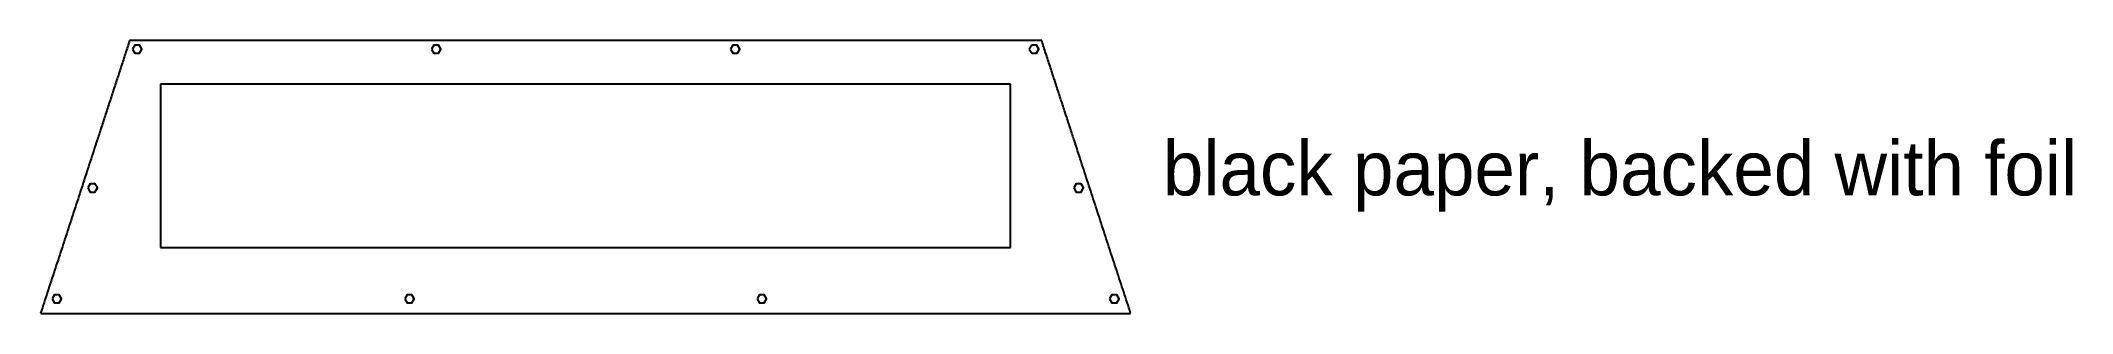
# Model space of a CAD drawing. Header units: inches. Extents: x 14 to 58.1, y 31.2 to 37.1.
import ezdxf

# ---------------------------------------------------------------- set-up
doc = ezdxf.new("R2010")
doc.units = ezdxf.units.IN
doc.header["$MEASUREMENT"] = 0
for name, color, linetype, true_color in [('black', 250, 'Continuous', 0x191919), ('cut clear acryl', 1, 'Continuous', 0xfb0007), ('cut white', 1, 'Continuous', 0xfb0007)]:
    doc.layers.add(name, color=color, linetype=linetype, true_color=true_color)

msp = doc.modelspace()

# ---------------------------------------------------------------- linework, layer by layer
at = {"layer": 'cut clear acryl'}
for points in [[(16.006, 36.92), (16.057, 36.831), (16.159, 36.831), (16.21, 36.92), (16.159, 37.008), (16.057, 37.008)], [(22.492, 36.92), (22.543, 36.831), (22.646, 36.831), (22.697, 36.92), (22.646, 37.008), (22.543, 37.008)], [(28.978, 36.92), (29.03, 36.831), (29.132, 36.831), (29.183, 36.92), (29.132, 37.008), (29.03, 37.008)], [(35.465, 36.92), (35.516, 36.831), (35.618, 36.831), (35.669, 36.92), (35.618, 37.008), (35.516, 37.008)], [(15.037, 33.907), (15.089, 33.818), (15.191, 33.818), (15.242, 33.907), (15.191, 33.995), (15.089, 33.995)], [(36.433, 33.907), (36.484, 33.818), (36.587, 33.818), (36.638, 33.907), (36.587, 33.995), (36.484, 33.995)], [(14.263, 31.499), (14.315, 31.41), (14.417, 31.41), (14.468, 31.499), (14.417, 31.587), (14.315, 31.587)], [(21.911, 31.499), (21.962, 31.41), (22.065, 31.41), (22.116, 31.499), (22.065, 31.587), (21.962, 31.587)], [(29.559, 31.499), (29.61, 31.41), (29.713, 31.41), (29.764, 31.499), (29.713, 31.587), (29.61, 31.587)], [(37.207, 31.499), (37.258, 31.41), (37.361, 31.41), (37.412, 31.499), (37.361, 31.587), (37.258, 31.587)]]:
    msp.add_lwpolyline(points, close=True, dxfattribs=at)
at = {"layer": 'cut white'}
for points, knots in [([(15.943, 37.107), (15.581, 35.997), (15.219, 34.887), (14.615, 33.037), (14.012, 31.187)], [621.606313, 621.606313, 621.606313, 662.7739, 662.7739, 731.398868, 731.398868, 731.398868]), ([(37.663, 31.187), (37.06, 33.037), (36.457, 34.887), (36.095, 35.997), (35.733, 37.107)], [457.889434, 457.889434, 457.889434, 526.514401, 526.514401, 567.681988, 567.681988, 567.681988])]:
    msp.add_open_spline(points, degree=2, knots=knots, dxfattribs=at)
for points in [[(35.733, 37.107), (25.838, 37.107), (15.943, 37.107)], [(16.615, 36.158), (16.615, 34.386), (16.615, 32.615)], [(35.06, 36.158), (25.838, 36.158), (16.615, 36.158)], [(35.06, 32.615), (35.06, 34.386), (35.06, 36.158)], [(16.615, 32.615), (25.838, 32.615), (35.06, 32.615)], [(14.04, 31.184), (25.838, 31.184), (37.636, 31.184)]]:
    msp.add_open_spline(points, degree=2, dxfattribs=at)
for points in [[(14.012, 31.187), (14.025, 31.184), (14.04, 31.184)], [(37.636, 31.184), (37.65, 31.184), (37.663, 31.187)]]:
    msp.add_rational_spline(points, [1, 0.992951327039, 1], degree=2, dxfattribs=at)

# ---------------------------------------------------------------- texts
at = {"layer": 'black', "insert": (38.362, 33.39), "char_height": 1.1811, "width": 23.10531, "attachment_point": 7, "line_spacing_factor": 0.963855}
msp.add_mtext('\\fFOT-Rodin Pro B;black paper, backed with foil', dxfattribs=at)

doc.saveas('drawing.dxf')
